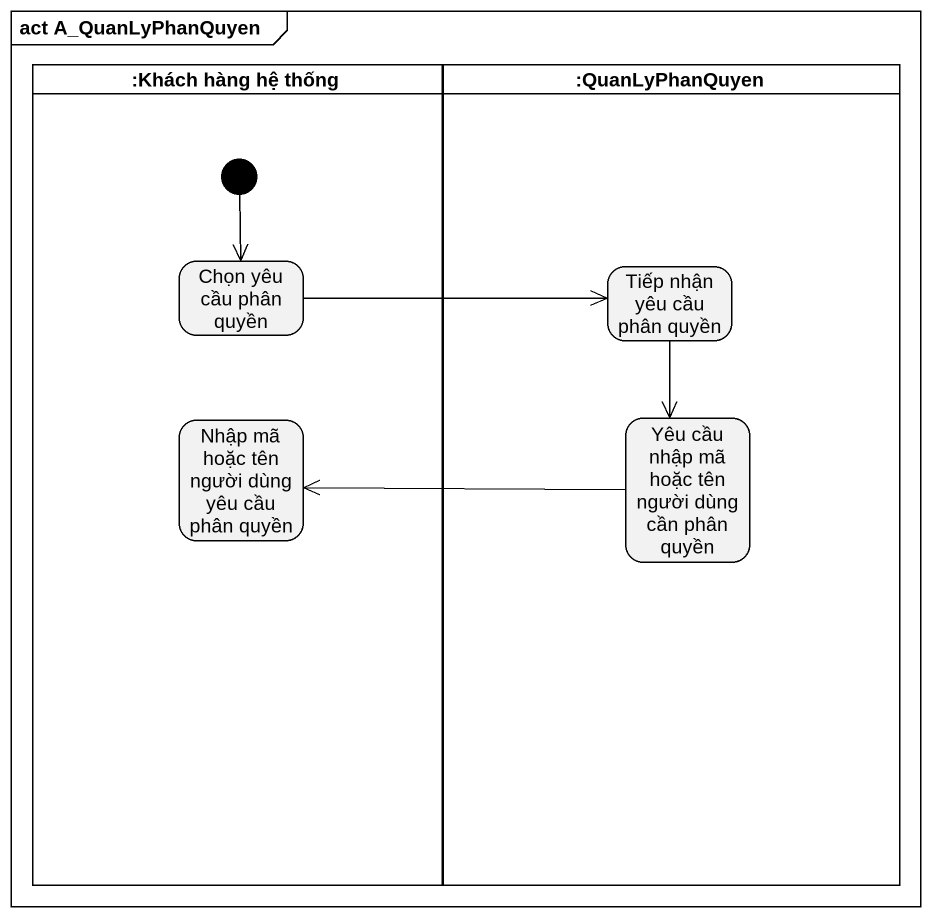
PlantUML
@startuml
mainframe act A_QuanLyPhanQuyen
hide empty description
state ":Khách hàng hệ thống" as Khách_hàng_hệ_thống <<partition>> {
  state "Chọn yêu cầu phân quyền" as Chọn_yêu_cầu_phân_quyền
  state "Nhập mã hoặc tên người dùng yêu cầu phân quyền" as Nhập_mã_hoặc_tên_người_dùng
  [*] --> Chọn_yêu_cầu_phân_quyền
}
state ":QuanLyPhanQuyen" as QuanLyPhanQuyen <<partition>> {
  state "Tiếp nhận yêu cầu phân quyền" as Tiếp_nhận_yêu_cầu_phân_quyền
  state "Yêu cầu nhập mã hoặc tên người dùng cần phân quyền" as Yêu_cầu_nhập_mã_hoặc_tên
}
Chọn_yêu_cầu_phân_quyền -right-> Tiếp_nhận_yêu_cầu_phân_quyền
Tiếp_nhận_yêu_cầu_phân_quyền --> Yêu_cầu_nhập_mã_hoặc_tên
Yêu_cầu_nhập_mã_hoặc_tên -left-> Nhập_mã_hoặc_tên_người_dùng
@enduml
